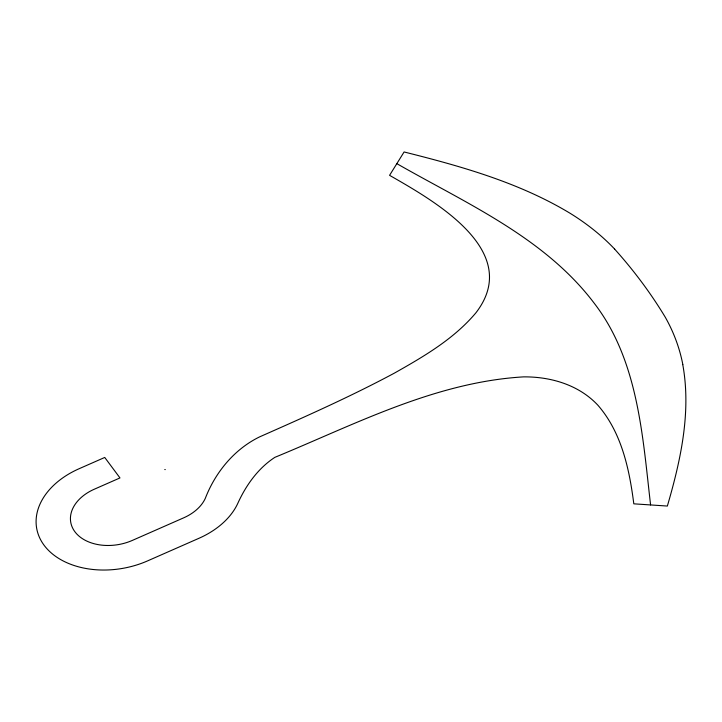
<?xml version="1.0" encoding="UTF-8"?>
<svg xmlns="http://www.w3.org/2000/svg" width="722" height="722" viewBox="0 0 722 722"><rect width="100%" height="100%" fill="white"/><g stroke="black" fill="none" stroke-linecap="round" stroke-linejoin="round"><path stroke-width="1.08" d="M164.778 469.535L165.284 469.607M396.838 163.641C466.304 203.423 544.704 237.619 594.242 303.267C638.266 360.431 642.58 436.043 650.585 504.94M614.648 249.117C633.555 270.154 650.666 292.97 665.269 317.202A311.236 217.367 -10 0 1 682.841 364.628M682.777 364.637C691.405 412.109 680.647 460.51 667.354 506.05L633.808 503.83C629.349 469.002 621.597 432.523 597.942 405.277C578.936 384.88 550.85 376.64 523.594 376.875C435.375 382.055 355.152 424.319 274.847 457.351C258.061 468.325 246.04 485.229 237.836 503.279A77.859 54.376 -10 0 1 198.902 538.314L147.604 560.877A77.859 54.376 -10 0 1 44.096 545.263A77.859 54.376 -10 0 1 79.095 468.731L104.744 457.45L119.969 477.928L94.32 489.209A43.257 30.207 -10 0 0 74.88 531.726A43.257 30.207 -10 0 0 132.379 540.399L183.677 517.836A43.257 30.207 -10 0 0 205.301 498.37C215.364 472.323 234.262 449.21 259.622 436.873C305.072 416.784 350.558 396.604 394.383 373.13C423.841 356.497 453.903 339.015 475.942 312.779C523.54 250.985 433.877 200.734 389.573 175.329L404.094 151.963C461.403 166.313 519.443 182.63 570.38 213.45A311.227 217.367 -10 0 1 614.675 249.099"/></g></svg>
